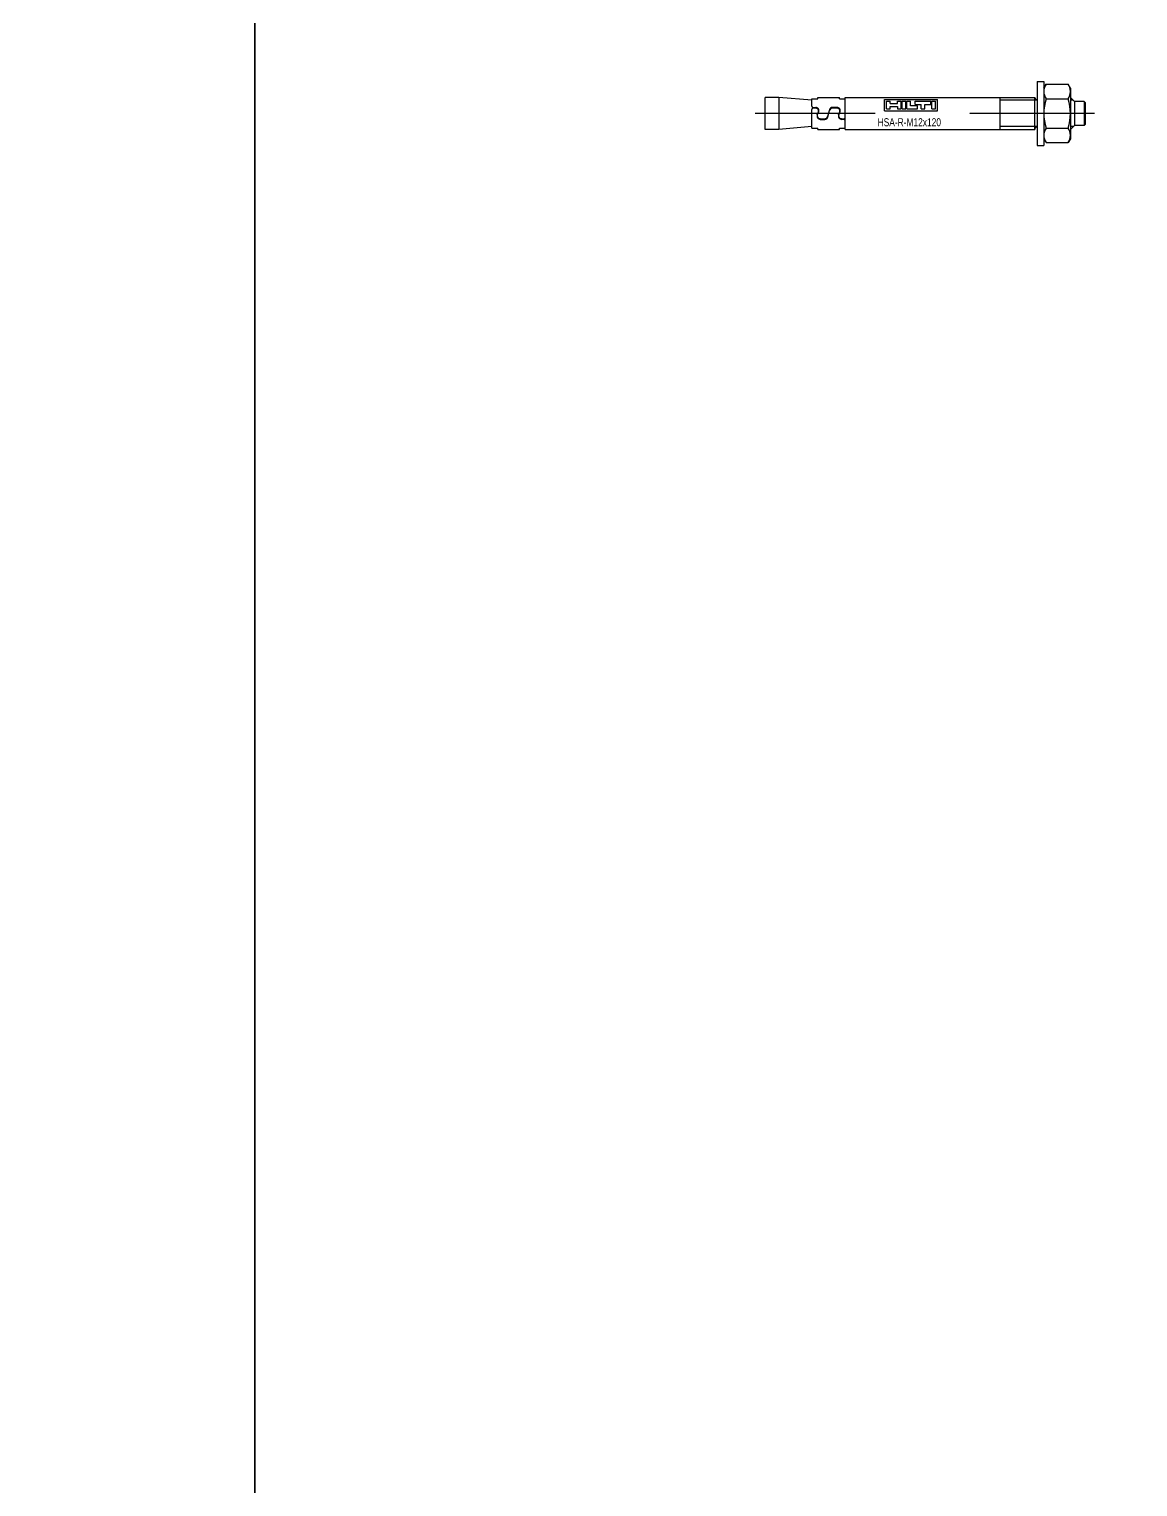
# Model space of a CAD drawing. Header units: millimetres. Extents: x 296 to 4896, y 152 to 3333.
# Drawn here: x 711 to 1127, y 675 to 1222 of the extents above; entities that cross this region are included whole.
import ezdxf
from ezdxf.enums import TextEntityAlignment as Align

# ---------------------------------------------------------------- set-up
doc = ezdxf.new("R2010")
doc.units = ezdxf.units.MM
doc.linetypes.add('DASHED', pattern=[0.25, 0.15625, -0.09375])
for name, color, linetype in [('1', 1, 'DASHED'), ('2', 3, 'Continuous'), ('3', 4, 'Continuous'), ('951', 1, 'Continuous')]:
    doc.layers.add(name, color=color, linetype=linetype)
doc.styles.get("Standard").update_dxf_attribs({"font": 'arial.ttf'})

# ---------------------------------------------------------------- blocks, each defined once
blk = doc.blocks.new('HSA-R-M12x120')
at = {"layer": '1'}
for p, q in [((-78.82, 0), (-123.91, 0)), ((3.42, 0), (-43.5, 0))]:
    blk.add_line(p, q, dxfattribs=at)
at = {"layer": '2'}
for p, q in [((-18.11, 12), (-18.11, -12)), ((-18.11, 12), (-15.61, 12)), ((-15.61, 12), (-15.61, -12)), ((-15.61, 9.5), (-14.76, 10.97)), ((-14.76, 10.97), (-6.46, 10.97)), ((-5.61, 9.5), (-6.46, 10.97)), ((-114.86, 6), (-120, 6)), ((-120, -6), (-120, 6)), ((-114.86, 6), (-114.86, -6)), ((-102.5, 4.92), (-114.86, 6)), ((-102.5, 5.5), (-100.3, 5.5)), ((-102.5, 2.72), (-102.5, 5.5)), ((-100.3, 5.5), (-100.3, 6)), ((-100.3, 6), (-92.2, 6)), ((-92.2, 5.5), (-92.2, 6)), ((-92.2, 5.5), (-90, 5.5)), ((-90, 6), (-19, 6)), ((-90, -6), (-90, 6)), ((-32, -6), (-32, 6)), ((-19, -6), (-19, 6)), ((-14.76, 5.49), (-6.46, 5.49)), ((-5.61, 9.5), (-5.61, -9.5)), ((-5.61, 6), (-4, 4.39)), ((-102.5, -5.5), (-102.5, 1.5)), ((-102, 2.22), (-101.1, 2.22)), ((-101.2, 2), (-102, 2)), ((-100.49, -0.52), (-100.11, 0.3)), ((-100.01, 0.52), (-100.39, -0.3)), ((-100, 0.8), (-100, 1.5)), ((-95.96, 1.35), (-96.64, -1.12)), ((-96.54, -1.35), (-95.86, 1.12)), ((-93.1, 2.22), (-94.8, 2.22)), ((-93.2, 2), (-94.7, 2)), ((-92.49, -0.52), (-92.11, 0.3)), ((-92.01, 0.52), (-92.39, -0.3)), ((-0.5, 4.5), (-4, 4.5)), ((-4, -4.39), (-4, 4.39)), ((-0.5, 4.5), (-0.5, -4.5)), ((-0.5, 4.5), (0, 4)), ((0, -4), (0, 4)), ((-102.5, -4.92), (-114.86, -6)), ((-99.4, -2.23), (-97.7, -2.23)), ((-99.3, -2), (-97.8, -2)), ((-90.5, -2.23), (-91.4, -2.23)), ((-91.3, -2), (-90.5, -2)), ((-5.61, -6), (-4, -4.39)), ((-0.5, -4.5), (-4, -4.5)), ((0, -4), (-0.5, -4.5)), ((-114.86, -6), (-120, -6)), ((-102.5, -5.5), (-100.3, -5.5)), ((-100.3, -6), (-100.3, -5.5)), ((-100.3, -6), (-92.2, -6)), ((-92.2, -5.5), (-90, -5.5)), ((-92.2, -6), (-92.2, -5.5)), ((-90, -6), (-19, -6)), ((-15.61, -9.5), (-14.76, -10.97)), ((-14.76, -5.49), (-6.46, -5.49)), ((-5.61, -9.5), (-6.46, -10.97)), ((-18.11, -12), (-15.61, -12)), ((-14.76, -10.97), (-6.46, -10.97))]:
    blk.add_line(p, q, dxfattribs=at)
for centre, radius, start, end in [((-10.76, 8.23), 4.85, 145.5615, 214.4385), ((-10.46, 8.23), 4.85, 325.5615, 34.4385), ((-18.15, 6), 0.85, 180, 272.6804), ((2.52, 0), 18.13, 162.383, 197.617), ((-23.74, 0), 18.13, 342.383, 17.617), ((-102, 2.72), 0.5, 180, 270), ((-102, 1.5), 0.5, 90, 180), ((-101.2, 0.8), 1.2, 335.1682, 90), ((-101.1, 1.02), 1.2, 335.1682, 90), ((-94.8, 1.02), 1.2, 90, 164.4288), ((-94.7, 0.8), 1.2, 90, 164.4288), ((-93.2, 0.8), 1.2, 335.1682, 90), ((-93.1, 1.02), 1.2, 335.1682, 90), ((-99.4, -1.03), 1.2, 155.1682, 270), ((-99.3, -0.8), 1.2, 155.1682, 270), ((-97.8, -0.8), 1.2, 270, 344.4288), ((-97.7, -1.03), 1.2, 270, 344.4288), ((-91.4, -1.03), 1.2, 155.1682, 270), ((-91.3, -0.8), 1.2, 155.1682, 270), ((-90.5, -1.5), 0.5, 270, 0), ((-90.5, -2.73), 0.5, 0, 90), ((-18.15, -6), 0.85, 87.3196, 180), ((-10.76, -8.23), 4.85, 145.5615, 214.4385), ((-10.46, -8.23), 4.85, 325.5615, 34.4385)]:
    blk.add_arc(centre, radius, start, end, dxfattribs=at)
at = {"layer": '3', "color": 1}
for p, q in [((-75.26, 5.25), (-55.5, 5.25)), ((-75.26, 1), (-75.26, 5.25)), ((-75.26, 1), (-55.5, 1)), ((-74.55, 4.54), (-73.21, 4.54)), ((-74.55, 1.71), (-74.55, 4.54)), ((-74.55, 1.71), (-73.21, 1.71)), ((-73.21, 3.71), (-73.21, 4.54)), ((-73.21, 3.71), (-70.38, 3.71)), ((-73.21, 2.54), (-70.38, 2.54)), ((-73.21, 1.71), (-73.21, 2.54)), ((-70.38, 3.71), (-70.38, 4.54)), ((-70.38, 4.54), (-69.05, 4.54)), ((-70.38, 2.54), (-70.38, 1.71)), ((-70.38, 1.71), (-69.05, 1.71)), ((-69.05, 1.71), (-69.05, 4.54)), ((-68.63, 1.71), (-68.63, 4.54)), ((-68.63, 4.54), (-67.3, 4.54)), ((-68.63, 1.71), (-67.3, 1.71)), ((-67.3, 1.71), (-67.3, 4.54)), ((-66.88, 1.71), (-66.88, 4.54)), ((-66.88, 4.54), (-65.55, 4.54)), ((-66.88, 1.71), (-62.88, 1.71)), ((-65.55, 2.88), (-65.55, 4.54)), ((-62.88, 2.88), (-65.55, 2.88)), ((-63.8, 3.38), (-63.8, 4.54)), ((-63.8, 4.54), (-57.96, 4.54)), ((-63.8, 3.38), (-61.54, 3.38)), ((-62.88, 1.71), (-62.88, 2.88)), ((-61.54, 1.71), (-61.54, 3.38)), ((-61.54, 1.71), (-60.21, 1.71)), ((-60.21, 3.38), (-57.96, 3.38)), ((-60.21, 1.71), (-60.21, 3.38)), ((-57.96, 3.38), (-57.96, 4.54)), ((-57.54, 1.71), (-57.54, 4.54)), ((-57.54, 4.54), (-56.21, 4.54)), ((-57.54, 1.71), (-56.21, 1.71)), ((-56.21, 1.71), (-56.21, 4.54)), ((-55.5, 1), (-55.5, 5.25))]:
    blk.add_line(p, q, dxfattribs=at)
at = {"layer": '951'}
for p, q in [((-18.11, 4.93), (-32, 4.93)), ((-4.54, 4.93), (-5.61, 4.93)), ((-18.11, -4.93), (-32, -4.93)), ((-4.54, -4.93), (-5.61, -4.93))]:
    blk.add_line(p, q, dxfattribs=at)
at = {"layer": '3', "color": 4, "width": 0.75}
blk.add_text('HSA-R-M12x120', height=3, dxfattribs=at).set_placement((-66.01, -4.81), align=Align.CENTER)

msp = doc.modelspace()

# ---------------------------------------------------------------- linework, layer by layer
at = {"color": 18, "true_color": 0x000000}
for points in [[(295.77, 151.55), (795.77, 151.55), (795.77, 2001.55), (295.77, 2001.55)], [(795.77, 151.55), (1295.77, 151.55), (1295.77, 2001.55), (795.77, 2001.55)]]:
    msp.add_lwpolyline(points, close=True, dxfattribs=at)

# ---------------------------------------------------------------- block references
msp.add_blockref('HSA-R-M12x120', (1107.11, 1189.99))

doc.saveas('drawing.dxf')
